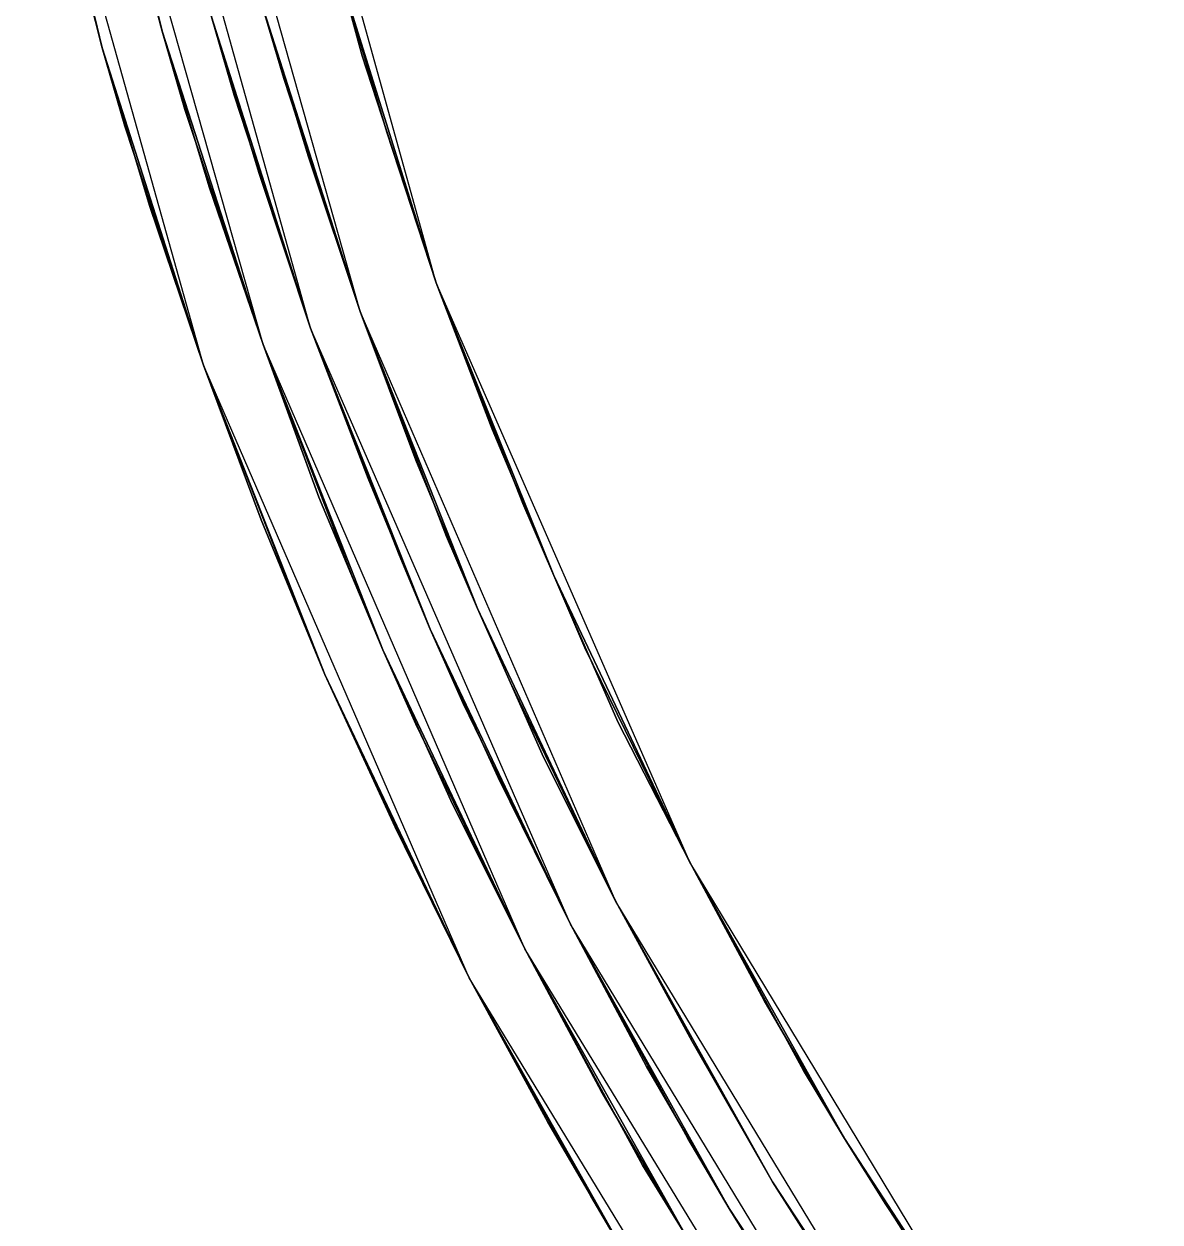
# Model space of a CAD drawing. Extents: x -23.7 to 23.7, y -23.7 to 23.7.
# Drawn here: x -23.18 to -17.67, y -12.09 to -6.28 of the extents above; entities that cross this region are included whole.
import ezdxf

# ---------------------------------------------------------------- set-up
doc = ezdxf.new("R2010")
doc.units = 0

msp = doc.modelspace()

# ---------------------------------------------------------------- linework, layer by layer
at = {"layer": 'Faces'}
for points in [[(-21.18, -7.53, 58.95), (-22, -4.58, 58.95), (-21.64, -6.06, 57.86)], [(-21.55, -7.67, 58.95), (-22.4, -4.66, 58.95), (-22.03, -6.17, 57.86)], [(-21.55, -7.67, 58.95), (-22.4, -4.66, 58.95), (-22.03, -6.17, 57.86)], [(-22.89, -4.76, 58.95), (-22.61, -5.93, 57.58), (-22.51, -6.31, 57.86)], [(-22.89, -4.76, 58.95), (-22.61, -5.93, 57.58), (-22.51, -6.31, 57.86)], [(-22.02, -7.83, 58.95), (-22.89, -4.76, 58.95), (-22.51, -6.31, 57.86)], [(-22.02, -7.83, 58.95), (-22.89, -4.76, 58.95), (-22.51, -6.31, 57.86)], [(-22.51, -6.31, 57.13), (-22.61, -5.93, 57.58), (-22.89, -4.76, 56.77), (-22.71, -5.53, 56.22)], [(-22.51, -6.31, 57.13), (-22.61, -5.93, 57.58), (-22.89, -4.76, 56.77), (-22.71, -5.53, 56.22)], [(-22.71, -5.53, 56.22), (-22.89, -4.76, 55.67), (-22.71, -5.53, 55.13), (-22.51, -6.31, 55.67)], [(-22.71, -5.53, 56.22), (-22.89, -4.76, 55.67), (-22.71, -5.53, 55.13), (-22.51, -6.31, 55.67)], [(-22.71, -5.53, 55.13), (-22.89, -4.76, 54.58), (-22.71, -5.53, 54.04), (-22.51, -6.31, 54.58)], [(-22.71, -5.53, 55.13), (-22.89, -4.76, 54.58), (-22.71, -5.53, 54.04), (-22.51, -6.31, 54.58)], [(-22.71, -5.53, 54.04), (-22.89, -4.76, 53.49), (-22.71, -5.53, 52.94), (-22.51, -6.31, 53.49)], [(-22.71, -5.53, 54.04), (-22.89, -4.76, 53.49), (-22.71, -5.53, 52.94), (-22.51, -6.31, 53.49)], [(-21.79, -7.75, 58.95), (-22.64, -4.71, 58.95), (-22.27, -6.24, 57.86)], [(-21.79, -7.75, 58.95), (-22.64, -4.71, 58.95), (-22.27, -6.24, 57.86)], [(-23.18, -4.82, 58.95), (-22.9, -6, 57.58), (-22.8, -6.39, 57.86)], [(-22.31, -7.93, 58.95), (-23.18, -4.82, 58.95), (-22.8, -6.39, 57.86)], [(-22.8, -6.39, 57.13), (-22.9, -6, 57.58), (-23.18, -4.82, 56.77), (-23, -5.6, 56.22)], [(-23, -5.6, 56.22), (-23.18, -4.82, 55.67), (-23, -5.6, 55.13), (-22.8, -6.39, 55.67)], [(-23, -5.6, 55.13), (-23.18, -4.82, 54.58), (-23, -5.6, 54.04), (-22.8, -6.39, 54.58)], [(-23, -5.6, 54.04), (-23.18, -4.82, 53.49), (-23, -5.6, 52.94), (-22.8, -6.39, 53.49)], [(-21.42, -6.8, 56.22), (-21.64, -6.06, 57.13), (-21.84, -5.32, 56.22), (-21.64, -6.06, 55.67)], [(-21.64, -6.06, 55.67), (-21.84, -5.32, 55.13), (-21.64, -6.06, 54.58), (-21.42, -6.8, 55.13)], [(-21.64, -6.06, 54.58), (-21.84, -5.32, 54.04), (-21.64, -6.06, 53.49), (-21.42, -6.8, 54.04)], [(-21.8, -6.92, 56.22), (-22.03, -6.17, 57.13), (-22.23, -5.41, 56.22), (-22.03, -6.17, 55.67)], [(-21.8, -6.92, 56.22), (-22.03, -6.17, 57.13), (-22.23, -5.41, 56.22), (-22.03, -6.17, 55.67)], [(-22.03, -6.17, 55.67), (-22.23, -5.41, 55.13), (-22.03, -6.17, 54.58), (-21.8, -6.92, 55.13)], [(-22.03, -6.17, 55.67), (-22.23, -5.41, 55.13), (-22.03, -6.17, 54.58), (-21.8, -6.92, 55.13)], [(-22.03, -6.17, 54.58), (-22.23, -5.41, 54.04), (-22.03, -6.17, 53.49), (-21.8, -6.92, 54.04)], [(-22.03, -6.17, 54.58), (-22.23, -5.41, 54.04), (-22.03, -6.17, 53.49), (-21.8, -6.92, 54.04)], [(-22.04, -7, 56.22), (-22.27, -6.24, 57.13), (-22.47, -5.47, 56.22), (-22.27, -6.24, 55.67)], [(-22.04, -7, 56.22), (-22.27, -6.24, 57.13), (-22.47, -5.47, 56.22), (-22.27, -6.24, 55.67)], [(-22.27, -6.24, 55.67), (-22.47, -5.47, 55.13), (-22.27, -6.24, 54.58), (-22.04, -7, 55.13)], [(-22.27, -6.24, 55.67), (-22.47, -5.47, 55.13), (-22.27, -6.24, 54.58), (-22.04, -7, 55.13)], [(-22.27, -6.24, 54.58), (-22.47, -5.47, 54.04), (-22.27, -6.24, 53.49), (-22.04, -7, 54.04)], [(-22.27, -6.24, 54.58), (-22.47, -5.47, 54.04), (-22.27, -6.24, 53.49), (-22.04, -7, 54.04)], [(-22.28, -7.07, 56.22), (-22.51, -6.31, 57.13), (-22.71, -5.53, 56.22), (-22.51, -6.31, 55.67)], [(-22.28, -7.07, 56.22), (-22.51, -6.31, 57.13), (-22.71, -5.53, 56.22), (-22.51, -6.31, 55.67)], [(-22.51, -6.31, 55.67), (-22.71, -5.53, 55.13), (-22.51, -6.31, 54.58), (-22.28, -7.07, 55.13)], [(-22.51, -6.31, 55.67), (-22.71, -5.53, 55.13), (-22.51, -6.31, 54.58), (-22.28, -7.07, 55.13)], [(-22.51, -6.31, 54.58), (-22.71, -5.53, 54.04), (-22.51, -6.31, 53.49), (-22.28, -7.07, 54.04)], [(-22.51, -6.31, 54.58), (-22.71, -5.53, 54.04), (-22.51, -6.31, 53.49), (-22.28, -7.07, 54.04)], [(-22.57, -7.16, 56.22), (-22.8, -6.39, 57.13), (-23, -5.6, 56.22), (-22.8, -6.39, 55.67)], [(-22.8, -6.39, 55.67), (-23, -5.6, 55.13), (-22.8, -6.39, 54.58), (-22.57, -7.16, 55.13)], [(-22.8, -6.39, 54.58), (-23, -5.6, 54.04), (-22.8, -6.39, 53.49), (-22.57, -7.16, 54.04)], [(-21.54, -6.43, 57.58), (-21.64, -6.06, 57.86), (-21.74, -5.7, 57.58), (-21.64, -6.06, 57.13)], [(-21.92, -6.54, 57.58), (-22.03, -6.17, 57.86), (-22.13, -5.8, 57.58), (-22.03, -6.17, 57.13)], [(-21.92, -6.54, 57.58), (-22.03, -6.17, 57.86), (-22.13, -5.8, 57.58), (-22.03, -6.17, 57.13)], [(-22.16, -6.62, 57.58), (-22.27, -6.24, 57.86), (-22.37, -5.86, 57.58), (-22.27, -6.24, 57.13)], [(-22.16, -6.62, 57.58), (-22.27, -6.24, 57.86), (-22.37, -5.86, 57.58), (-22.27, -6.24, 57.13)], [(-22.4, -6.69, 57.58), (-22.51, -6.31, 57.86), (-22.61, -5.93, 57.58), (-22.51, -6.31, 57.13)], [(-22.4, -6.69, 57.58), (-22.51, -6.31, 57.86), (-22.61, -5.93, 57.58), (-22.51, -6.31, 57.13)], [(-22.69, -6.77, 57.58), (-22.8, -6.39, 57.86), (-22.9, -6, 57.58), (-22.8, -6.39, 57.13)], [(-21.18, -7.53, 58.95), (-21.64, -6.06, 57.86), (-21.54, -6.43, 57.58)], [(-21.54, -6.43, 57.58), (-21.64, -6.06, 57.13), (-21.42, -6.8, 56.22), (-21.18, -7.53, 56.77)], [(-21.42, -6.8, 56.22), (-21.64, -6.06, 55.67), (-21.42, -6.8, 55.13), (-21.18, -7.53, 55.67)], [(-21.42, -6.8, 55.13), (-21.64, -6.06, 54.58), (-21.42, -6.8, 54.04), (-21.18, -7.53, 54.58)], [(-21.42, -6.8, 54.04), (-21.64, -6.06, 53.49), (-21.42, -6.8, 52.94), (-21.18, -7.53, 53.49)], [(-21.55, -7.67, 58.95), (-22.03, -6.17, 57.86), (-21.92, -6.54, 57.58)], [(-21.55, -7.67, 58.95), (-22.03, -6.17, 57.86), (-21.92, -6.54, 57.58)], [(-21.92, -6.54, 57.58), (-22.03, -6.17, 57.13), (-21.8, -6.92, 56.22), (-21.55, -7.67, 56.77)], [(-21.92, -6.54, 57.58), (-22.03, -6.17, 57.13), (-21.8, -6.92, 56.22), (-21.55, -7.67, 56.77)], [(-21.8, -6.92, 56.22), (-22.03, -6.17, 55.67), (-21.8, -6.92, 55.13), (-21.55, -7.67, 55.67)], [(-21.8, -6.92, 56.22), (-22.03, -6.17, 55.67), (-21.8, -6.92, 55.13), (-21.55, -7.67, 55.67)], [(-21.8, -6.92, 55.13), (-22.03, -6.17, 54.58), (-21.8, -6.92, 54.04), (-21.55, -7.67, 54.58)], [(-21.8, -6.92, 55.13), (-22.03, -6.17, 54.58), (-21.8, -6.92, 54.04), (-21.55, -7.67, 54.58)], [(-21.8, -6.92, 54.04), (-22.03, -6.17, 53.49), (-21.8, -6.92, 52.94), (-21.55, -7.67, 53.49)], [(-21.8, -6.92, 54.04), (-22.03, -6.17, 53.49), (-21.8, -6.92, 52.94), (-21.55, -7.67, 53.49)], [(-21.79, -7.75, 58.95), (-22.27, -6.24, 57.86), (-22.16, -6.62, 57.58)], [(-21.79, -7.75, 58.95), (-22.27, -6.24, 57.86), (-22.16, -6.62, 57.58)], [(-22.16, -6.62, 57.58), (-22.27, -6.24, 57.13), (-22.04, -7, 56.22), (-21.79, -7.75, 56.77)], [(-22.16, -6.62, 57.58), (-22.27, -6.24, 57.13), (-22.04, -7, 56.22), (-21.79, -7.75, 56.77)], [(-22.04, -7, 56.22), (-22.27, -6.24, 55.67), (-22.04, -7, 55.13), (-21.79, -7.75, 55.67)], [(-22.04, -7, 56.22), (-22.27, -6.24, 55.67), (-22.04, -7, 55.13), (-21.79, -7.75, 55.67)], [(-22.04, -7, 55.13), (-22.27, -6.24, 54.58), (-22.04, -7, 54.04), (-21.79, -7.75, 54.58)], [(-22.04, -7, 55.13), (-22.27, -6.24, 54.58), (-22.04, -7, 54.04), (-21.79, -7.75, 54.58)], [(-22.04, -7, 54.04), (-22.27, -6.24, 53.49), (-22.04, -7, 52.94), (-21.79, -7.75, 53.49)], [(-22.04, -7, 54.04), (-22.27, -6.24, 53.49), (-22.04, -7, 52.94), (-21.79, -7.75, 53.49)], [(-22.02, -7.83, 58.95), (-22.51, -6.31, 57.86), (-22.4, -6.69, 57.58)], [(-22.02, -7.83, 58.95), (-22.51, -6.31, 57.86), (-22.4, -6.69, 57.58)], [(-22.4, -6.69, 57.58), (-22.51, -6.31, 57.13), (-22.28, -7.07, 56.22), (-22.02, -7.83, 56.77)], [(-22.4, -6.69, 57.58), (-22.51, -6.31, 57.13), (-22.28, -7.07, 56.22), (-22.02, -7.83, 56.77)], [(-22.28, -7.07, 56.22), (-22.51, -6.31, 55.67), (-22.28, -7.07, 55.13), (-22.02, -7.83, 55.67)], [(-22.28, -7.07, 56.22), (-22.51, -6.31, 55.67), (-22.28, -7.07, 55.13), (-22.02, -7.83, 55.67)], [(-22.28, -7.07, 55.13), (-22.51, -6.31, 54.58), (-22.28, -7.07, 54.04), (-22.02, -7.83, 54.58)], [(-22.28, -7.07, 55.13), (-22.51, -6.31, 54.58), (-22.28, -7.07, 54.04), (-22.02, -7.83, 54.58)], [(-22.28, -7.07, 54.04), (-22.51, -6.31, 53.49), (-22.28, -7.07, 52.94), (-22.02, -7.83, 53.49)], [(-22.28, -7.07, 54.04), (-22.51, -6.31, 53.49), (-22.28, -7.07, 52.94), (-22.02, -7.83, 53.49)], [(-22.31, -7.93, 58.95), (-22.8, -6.39, 57.86), (-22.69, -6.77, 57.58)], [(-22.69, -6.77, 57.58), (-22.8, -6.39, 57.13), (-22.57, -7.16, 56.22), (-22.31, -7.93, 56.77)], [(-22.57, -7.16, 56.22), (-22.8, -6.39, 55.67), (-22.57, -7.16, 55.13), (-22.31, -7.93, 55.67)], [(-22.57, -7.16, 55.13), (-22.8, -6.39, 54.58), (-22.57, -7.16, 54.04), (-22.31, -7.93, 54.58)], [(-22.57, -7.16, 54.04), (-22.8, -6.39, 53.49), (-22.57, -7.16, 52.94), (-22.31, -7.93, 53.49)], [(-21.18, -7.53, 58.95), (-21.54, -6.43, 57.58), (-21.18, -7.53, 56.77), (-20.76, -8.6, 57.58)], [(-21.55, -7.67, 58.95), (-21.92, -6.54, 57.58), (-21.55, -7.67, 56.77), (-21.13, -8.76, 57.58)], [(-21.55, -7.67, 58.95), (-21.92, -6.54, 57.58), (-21.55, -7.67, 56.77), (-21.13, -8.76, 57.58)], [(-21.79, -7.75, 58.95), (-22.16, -6.62, 57.58), (-21.79, -7.75, 56.77), (-21.36, -8.85, 57.58)], [(-21.79, -7.75, 58.95), (-22.16, -6.62, 57.58), (-21.79, -7.75, 56.77), (-21.36, -8.85, 57.58)], [(-22.02, -7.83, 58.95), (-22.4, -6.69, 57.58), (-22.02, -7.83, 56.77), (-21.59, -8.95, 57.58)], [(-22.02, -7.83, 58.95), (-22.4, -6.69, 57.58), (-22.02, -7.83, 56.77), (-21.59, -8.95, 57.58)], [(-22.31, -7.93, 58.95), (-22.69, -6.77, 57.58), (-22.31, -7.93, 56.77), (-21.87, -9.06, 57.58)], [(-21.18, -7.53, 56.77), (-21.42, -6.8, 56.22), (-21.18, -7.53, 55.67), (-20.91, -8.24, 56.22)], [(-21.18, -7.53, 55.67), (-21.42, -6.8, 55.13), (-21.18, -7.53, 54.58), (-20.91, -8.24, 55.13)], [(-21.18, -7.53, 54.58), (-21.42, -6.8, 54.04), (-21.18, -7.53, 53.49), (-20.91, -8.24, 54.04)], [(-21.55, -7.67, 56.77), (-21.8, -6.92, 56.22), (-21.55, -7.67, 55.67), (-21.28, -8.39, 56.22)], [(-21.55, -7.67, 56.77), (-21.8, -6.92, 56.22), (-21.55, -7.67, 55.67), (-21.28, -8.39, 56.22)], [(-21.55, -7.67, 55.67), (-21.8, -6.92, 55.13), (-21.55, -7.67, 54.58), (-21.28, -8.39, 55.13)], [(-21.55, -7.67, 55.67), (-21.8, -6.92, 55.13), (-21.55, -7.67, 54.58), (-21.28, -8.39, 55.13)], [(-21.55, -7.67, 54.58), (-21.8, -6.92, 54.04), (-21.55, -7.67, 53.49), (-21.28, -8.39, 54.04)], [(-21.55, -7.67, 54.58), (-21.8, -6.92, 54.04), (-21.55, -7.67, 53.49), (-21.28, -8.39, 54.04)], [(-21.79, -7.75, 56.77), (-22.04, -7, 56.22), (-21.79, -7.75, 55.67), (-21.51, -8.48, 56.22)], [(-21.79, -7.75, 56.77), (-22.04, -7, 56.22), (-21.79, -7.75, 55.67), (-21.51, -8.48, 56.22)], [(-21.79, -7.75, 55.67), (-22.04, -7, 55.13), (-21.79, -7.75, 54.58), (-21.51, -8.48, 55.13)], [(-21.79, -7.75, 55.67), (-22.04, -7, 55.13), (-21.79, -7.75, 54.58), (-21.51, -8.48, 55.13)], [(-21.79, -7.75, 54.58), (-22.04, -7, 54.04), (-21.79, -7.75, 53.49), (-21.51, -8.48, 54.04)], [(-21.79, -7.75, 54.58), (-22.04, -7, 54.04), (-21.79, -7.75, 53.49), (-21.51, -8.48, 54.04)], [(-22.02, -7.83, 56.77), (-22.28, -7.07, 56.22), (-22.02, -7.83, 55.67), (-21.75, -8.57, 56.22)], [(-22.02, -7.83, 56.77), (-22.28, -7.07, 56.22), (-22.02, -7.83, 55.67), (-21.75, -8.57, 56.22)], [(-22.02, -7.83, 55.67), (-22.28, -7.07, 55.13), (-22.02, -7.83, 54.58), (-21.75, -8.57, 55.13)], [(-22.02, -7.83, 55.67), (-22.28, -7.07, 55.13), (-22.02, -7.83, 54.58), (-21.75, -8.57, 55.13)], [(-22.02, -7.83, 54.58), (-22.28, -7.07, 54.04), (-22.02, -7.83, 53.49), (-21.75, -8.57, 54.04)], [(-22.02, -7.83, 54.58), (-22.28, -7.07, 54.04), (-22.02, -7.83, 53.49), (-21.75, -8.57, 54.04)], [(-22.31, -7.93, 56.77), (-22.57, -7.16, 56.22), (-22.31, -7.93, 55.67), (-22.03, -8.68, 56.22)], [(-22.31, -7.93, 55.67), (-22.57, -7.16, 55.13), (-22.31, -7.93, 54.58), (-22.03, -8.68, 55.13)], [(-22.31, -7.93, 54.58), (-22.57, -7.16, 54.04), (-22.31, -7.93, 53.49), (-22.03, -8.68, 54.04)], [(-20.61, -8.95, 57.13), (-20.76, -8.6, 57.58), (-21.18, -7.53, 56.77), (-20.91, -8.24, 56.22)], [(-19.95, -10.34, 58.95), (-21.18, -7.53, 58.95), (-20.61, -8.95, 57.86)], [(-21.18, -7.53, 58.95), (-20.76, -8.6, 57.58), (-20.61, -8.95, 57.86)], [(-20.91, -8.24, 56.22), (-21.18, -7.53, 55.67), (-20.91, -8.24, 55.13), (-20.61, -8.95, 55.67)], [(-20.91, -8.24, 55.13), (-21.18, -7.53, 54.58), (-20.91, -8.24, 54.04), (-20.61, -8.95, 54.58)], [(-20.91, -8.24, 54.04), (-21.18, -7.53, 53.49), (-20.91, -8.24, 52.94), (-20.61, -8.95, 53.49)], [(-20.98, -9.11, 57.13), (-21.13, -8.76, 57.58), (-21.55, -7.67, 56.77), (-21.28, -8.39, 56.22)], [(-20.98, -9.11, 57.13), (-21.13, -8.76, 57.58), (-21.55, -7.67, 56.77), (-21.28, -8.39, 56.22)], [(-20.31, -10.53, 58.95), (-21.55, -7.67, 58.95), (-20.98, -9.11, 57.86)], [(-20.31, -10.53, 58.95), (-21.55, -7.67, 58.95), (-20.98, -9.11, 57.86)], [(-21.55, -7.67, 58.95), (-21.13, -8.76, 57.58), (-20.98, -9.11, 57.86)], [(-21.55, -7.67, 58.95), (-21.13, -8.76, 57.58), (-20.98, -9.11, 57.86)], [(-21.28, -8.39, 56.22), (-21.55, -7.67, 55.67), (-21.28, -8.39, 55.13), (-20.98, -9.11, 55.67)], [(-21.28, -8.39, 56.22), (-21.55, -7.67, 55.67), (-21.28, -8.39, 55.13), (-20.98, -9.11, 55.67)], [(-21.28, -8.39, 55.13), (-21.55, -7.67, 54.58), (-21.28, -8.39, 54.04), (-20.98, -9.11, 54.58)], [(-21.28, -8.39, 55.13), (-21.55, -7.67, 54.58), (-21.28, -8.39, 54.04), (-20.98, -9.11, 54.58)], [(-21.28, -8.39, 54.04), (-21.55, -7.67, 53.49), (-21.28, -8.39, 52.94), (-20.98, -9.11, 53.49)], [(-21.28, -8.39, 54.04), (-21.55, -7.67, 53.49), (-21.28, -8.39, 52.94), (-20.98, -9.11, 53.49)], [(-21.21, -9.21, 57.13), (-21.36, -8.85, 57.58), (-21.79, -7.75, 56.77), (-21.51, -8.48, 56.22)], [(-21.21, -9.21, 57.13), (-21.36, -8.85, 57.58), (-21.79, -7.75, 56.77), (-21.51, -8.48, 56.22)], [(-20.53, -10.64, 58.95), (-21.79, -7.75, 58.95), (-21.21, -9.21, 57.86)], [(-20.53, -10.64, 58.95), (-21.79, -7.75, 58.95), (-21.21, -9.21, 57.86)], [(-21.79, -7.75, 58.95), (-21.36, -8.85, 57.58), (-21.21, -9.21, 57.86)], [(-21.79, -7.75, 58.95), (-21.36, -8.85, 57.58), (-21.21, -9.21, 57.86)], [(-21.51, -8.48, 56.22), (-21.79, -7.75, 55.67), (-21.51, -8.48, 55.13), (-21.21, -9.21, 55.67)], [(-21.51, -8.48, 56.22), (-21.79, -7.75, 55.67), (-21.51, -8.48, 55.13), (-21.21, -9.21, 55.67)], [(-21.51, -8.48, 55.13), (-21.79, -7.75, 54.58), (-21.51, -8.48, 54.04), (-21.21, -9.21, 54.58)], [(-21.51, -8.48, 55.13), (-21.79, -7.75, 54.58), (-21.51, -8.48, 54.04), (-21.21, -9.21, 54.58)], [(-21.51, -8.48, 54.04), (-21.79, -7.75, 53.49), (-21.51, -8.48, 52.94), (-21.21, -9.21, 53.49)], [(-21.51, -8.48, 54.04), (-21.79, -7.75, 53.49), (-21.51, -8.48, 52.94), (-21.21, -9.21, 53.49)], [(-21.44, -9.31, 57.13), (-21.59, -8.95, 57.58), (-22.02, -7.83, 56.77), (-21.75, -8.57, 56.22)], [(-21.44, -9.31, 57.13), (-21.59, -8.95, 57.58), (-22.02, -7.83, 56.77), (-21.75, -8.57, 56.22)], [(-20.75, -10.76, 58.95), (-22.02, -7.83, 58.95), (-21.44, -9.31, 57.86)], [(-20.75, -10.76, 58.95), (-22.02, -7.83, 58.95), (-21.44, -9.31, 57.86)], [(-22.02, -7.83, 58.95), (-21.59, -8.95, 57.58), (-21.44, -9.31, 57.86)], [(-22.02, -7.83, 58.95), (-21.59, -8.95, 57.58), (-21.44, -9.31, 57.86)], [(-21.75, -8.57, 56.22), (-22.02, -7.83, 55.67), (-21.75, -8.57, 55.13), (-21.44, -9.31, 55.67)], [(-21.75, -8.57, 56.22), (-22.02, -7.83, 55.67), (-21.75, -8.57, 55.13), (-21.44, -9.31, 55.67)], [(-21.75, -8.57, 55.13), (-22.02, -7.83, 54.58), (-21.75, -8.57, 54.04), (-21.44, -9.31, 54.58)], [(-21.75, -8.57, 55.13), (-22.02, -7.83, 54.58), (-21.75, -8.57, 54.04), (-21.44, -9.31, 54.58)], [(-21.75, -8.57, 54.04), (-22.02, -7.83, 53.49), (-21.75, -8.57, 52.94), (-21.44, -9.31, 53.49)], [(-21.75, -8.57, 54.04), (-22.02, -7.83, 53.49), (-21.75, -8.57, 52.94), (-21.44, -9.31, 53.49)], [(-21.72, -9.43, 57.13), (-21.87, -9.06, 57.58), (-22.31, -7.93, 56.77), (-22.03, -8.68, 56.22)], [(-21.02, -10.9, 58.95), (-22.31, -7.93, 58.95), (-21.72, -9.43, 57.86)], [(-22.31, -7.93, 58.95), (-21.87, -9.06, 57.58), (-21.72, -9.43, 57.86)], [(-22.03, -8.68, 56.22), (-22.31, -7.93, 55.67), (-22.03, -8.68, 55.13), (-21.72, -9.43, 55.67)], [(-22.03, -8.68, 55.13), (-22.31, -7.93, 54.58), (-22.03, -8.68, 54.04), (-21.72, -9.43, 54.58)], [(-22.03, -8.68, 54.04), (-22.31, -7.93, 53.49), (-22.03, -8.68, 52.94), (-21.72, -9.43, 53.49)], [(-20.3, -9.66, 56.22), (-20.61, -8.95, 57.13), (-20.91, -8.24, 56.22), (-20.61, -8.95, 55.67)], [(-20.61, -8.95, 55.67), (-20.91, -8.24, 55.13), (-20.61, -8.95, 54.58), (-20.3, -9.66, 55.13)], [(-20.61, -8.95, 54.58), (-20.91, -8.24, 54.04), (-20.61, -8.95, 53.49), (-20.3, -9.66, 54.04)], [(-20.66, -9.83, 56.22), (-20.98, -9.11, 57.13), (-21.28, -8.39, 56.22), (-20.98, -9.11, 55.67)], [(-20.66, -9.83, 56.22), (-20.98, -9.11, 57.13), (-21.28, -8.39, 56.22), (-20.98, -9.11, 55.67)], [(-20.98, -9.11, 55.67), (-21.28, -8.39, 55.13), (-20.98, -9.11, 54.58), (-20.66, -9.83, 55.13)], [(-20.98, -9.11, 55.67), (-21.28, -8.39, 55.13), (-20.98, -9.11, 54.58), (-20.66, -9.83, 55.13)], [(-20.98, -9.11, 54.58), (-21.28, -8.39, 54.04), (-20.98, -9.11, 53.49), (-20.66, -9.83, 54.04)], [(-20.98, -9.11, 54.58), (-21.28, -8.39, 54.04), (-20.98, -9.11, 53.49), (-20.66, -9.83, 54.04)], [(-20.88, -9.93, 56.22), (-21.21, -9.21, 57.13), (-21.51, -8.48, 56.22), (-21.21, -9.21, 55.67)], [(-20.88, -9.93, 56.22), (-21.21, -9.21, 57.13), (-21.51, -8.48, 56.22), (-21.21, -9.21, 55.67)], [(-21.21, -9.21, 55.67), (-21.51, -8.48, 55.13), (-21.21, -9.21, 54.58), (-20.88, -9.93, 55.13)], [(-21.21, -9.21, 55.67), (-21.51, -8.48, 55.13), (-21.21, -9.21, 54.58), (-20.88, -9.93, 55.13)], [(-21.21, -9.21, 54.58), (-21.51, -8.48, 54.04), (-21.21, -9.21, 53.49), (-20.88, -9.93, 54.04)], [(-21.21, -9.21, 54.58), (-21.51, -8.48, 54.04), (-21.21, -9.21, 53.49), (-20.88, -9.93, 54.04)], [(-21.11, -10.04, 56.22), (-21.44, -9.31, 57.13), (-21.75, -8.57, 56.22), (-21.44, -9.31, 55.67)], [(-21.11, -10.04, 56.22), (-21.44, -9.31, 57.13), (-21.75, -8.57, 56.22), (-21.44, -9.31, 55.67)], [(-21.44, -9.31, 55.67), (-21.75, -8.57, 55.13), (-21.44, -9.31, 54.58), (-21.11, -10.04, 55.13)], [(-21.44, -9.31, 55.67), (-21.75, -8.57, 55.13), (-21.44, -9.31, 54.58), (-21.11, -10.04, 55.13)], [(-21.44, -9.31, 54.58), (-21.75, -8.57, 54.04), (-21.44, -9.31, 53.49), (-21.11, -10.04, 54.04)], [(-21.44, -9.31, 54.58), (-21.75, -8.57, 54.04), (-21.44, -9.31, 53.49), (-21.11, -10.04, 54.04)], [(-20.46, -9.3, 57.58), (-20.61, -8.95, 57.86), (-20.76, -8.6, 57.58), (-20.61, -8.95, 57.13)], [(-21.38, -10.17, 56.22), (-21.72, -9.43, 57.13), (-22.03, -8.68, 56.22), (-21.72, -9.43, 55.67)], [(-21.72, -9.43, 55.67), (-22.03, -8.68, 55.13), (-21.72, -9.43, 54.58), (-21.38, -10.17, 55.13)], [(-21.72, -9.43, 54.58), (-22.03, -8.68, 54.04), (-21.72, -9.43, 53.49), (-21.38, -10.17, 54.04)], [(-20.82, -9.47, 57.58), (-20.98, -9.11, 57.86), (-21.13, -8.76, 57.58), (-20.98, -9.11, 57.13)], [(-20.82, -9.47, 57.58), (-20.98, -9.11, 57.86), (-21.13, -8.76, 57.58), (-20.98, -9.11, 57.13)], [(-21.05, -9.57, 57.58), (-21.21, -9.21, 57.86), (-21.36, -8.85, 57.58), (-21.21, -9.21, 57.13)], [(-21.05, -9.57, 57.58), (-21.21, -9.21, 57.86), (-21.36, -8.85, 57.58), (-21.21, -9.21, 57.13)], [(-21.28, -9.67, 57.58), (-21.44, -9.31, 57.86), (-21.59, -8.95, 57.58), (-21.44, -9.31, 57.13)], [(-21.28, -9.67, 57.58), (-21.44, -9.31, 57.86), (-21.59, -8.95, 57.58), (-21.44, -9.31, 57.13)], [(-19.95, -10.34, 56.77), (-20.46, -9.3, 57.58), (-20.61, -8.95, 57.13), (-20.3, -9.66, 56.22)], [(-19.95, -10.34, 58.95), (-20.61, -8.95, 57.86), (-20.46, -9.3, 57.58)], [(-20.3, -9.66, 56.22), (-20.61, -8.95, 55.67), (-20.3, -9.66, 55.13), (-19.95, -10.34, 55.67)], [(-20.3, -9.66, 55.13), (-20.61, -8.95, 54.58), (-20.3, -9.66, 54.04), (-19.95, -10.34, 54.58)], [(-20.3, -9.66, 54.04), (-20.61, -8.95, 53.49), (-20.3, -9.66, 52.94), (-19.95, -10.34, 53.49)], [(-21.55, -9.8, 57.58), (-21.72, -9.43, 57.86), (-21.87, -9.06, 57.58), (-21.72, -9.43, 57.13)], [(-20.31, -10.53, 56.77), (-20.82, -9.47, 57.58), (-20.98, -9.11, 57.13), (-20.66, -9.83, 56.22)], [(-20.31, -10.53, 56.77), (-20.82, -9.47, 57.58), (-20.98, -9.11, 57.13), (-20.66, -9.83, 56.22)], [(-20.31, -10.53, 58.95), (-20.98, -9.11, 57.86), (-20.82, -9.47, 57.58)], [(-20.31, -10.53, 58.95), (-20.98, -9.11, 57.86), (-20.82, -9.47, 57.58)], [(-20.66, -9.83, 56.22), (-20.98, -9.11, 55.67), (-20.66, -9.83, 55.13), (-20.31, -10.53, 55.67)], [(-20.66, -9.83, 56.22), (-20.98, -9.11, 55.67), (-20.66, -9.83, 55.13), (-20.31, -10.53, 55.67)], [(-20.66, -9.83, 55.13), (-20.98, -9.11, 54.58), (-20.66, -9.83, 54.04), (-20.31, -10.53, 54.58)], [(-20.66, -9.83, 55.13), (-20.98, -9.11, 54.58), (-20.66, -9.83, 54.04), (-20.31, -10.53, 54.58)], [(-20.66, -9.83, 54.04), (-20.98, -9.11, 53.49), (-20.66, -9.83, 52.94), (-20.31, -10.53, 53.49)], [(-20.66, -9.83, 54.04), (-20.98, -9.11, 53.49), (-20.66, -9.83, 52.94), (-20.31, -10.53, 53.49)], [(-20.53, -10.64, 56.77), (-21.05, -9.57, 57.58), (-21.21, -9.21, 57.13), (-20.88, -9.93, 56.22)], [(-20.53, -10.64, 56.77), (-21.05, -9.57, 57.58), (-21.21, -9.21, 57.13), (-20.88, -9.93, 56.22)], [(-20.53, -10.64, 58.95), (-21.21, -9.21, 57.86), (-21.05, -9.57, 57.58)], [(-20.53, -10.64, 58.95), (-21.21, -9.21, 57.86), (-21.05, -9.57, 57.58)], [(-20.88, -9.93, 56.22), (-21.21, -9.21, 55.67), (-20.88, -9.93, 55.13), (-20.53, -10.64, 55.67)], [(-20.88, -9.93, 56.22), (-21.21, -9.21, 55.67), (-20.88, -9.93, 55.13), (-20.53, -10.64, 55.67)], [(-20.88, -9.93, 55.13), (-21.21, -9.21, 54.58), (-20.88, -9.93, 54.04), (-20.53, -10.64, 54.58)], [(-20.88, -9.93, 55.13), (-21.21, -9.21, 54.58), (-20.88, -9.93, 54.04), (-20.53, -10.64, 54.58)], [(-20.88, -9.93, 54.04), (-21.21, -9.21, 53.49), (-20.88, -9.93, 52.94), (-20.53, -10.64, 53.49)], [(-20.88, -9.93, 54.04), (-21.21, -9.21, 53.49), (-20.88, -9.93, 52.94), (-20.53, -10.64, 53.49)], [(-20.75, -10.76, 56.77), (-21.28, -9.67, 57.58), (-21.44, -9.31, 57.13), (-21.11, -10.04, 56.22)], [(-20.75, -10.76, 56.77), (-21.28, -9.67, 57.58), (-21.44, -9.31, 57.13), (-21.11, -10.04, 56.22)], [(-20.75, -10.76, 58.95), (-21.44, -9.31, 57.86), (-21.28, -9.67, 57.58)], [(-20.75, -10.76, 58.95), (-21.44, -9.31, 57.86), (-21.28, -9.67, 57.58)], [(-21.11, -10.04, 56.22), (-21.44, -9.31, 55.67), (-21.11, -10.04, 55.13), (-20.75, -10.76, 55.67)], [(-21.11, -10.04, 56.22), (-21.44, -9.31, 55.67), (-21.11, -10.04, 55.13), (-20.75, -10.76, 55.67)], [(-21.11, -10.04, 55.13), (-21.44, -9.31, 54.58), (-21.11, -10.04, 54.04), (-20.75, -10.76, 54.58)], [(-21.11, -10.04, 55.13), (-21.44, -9.31, 54.58), (-21.11, -10.04, 54.04), (-20.75, -10.76, 54.58)], [(-21.11, -10.04, 54.04), (-21.44, -9.31, 53.49), (-21.11, -10.04, 52.94), (-20.75, -10.76, 53.49)], [(-21.11, -10.04, 54.04), (-21.44, -9.31, 53.49), (-21.11, -10.04, 52.94), (-20.75, -10.76, 53.49)], [(-19.95, -10.34, 58.95), (-20.46, -9.3, 57.58), (-19.95, -10.34, 56.77), (-19.4, -11.35, 57.58)], [(-21.02, -10.9, 56.77), (-21.55, -9.8, 57.58), (-21.72, -9.43, 57.13), (-21.38, -10.17, 56.22)], [(-21.02, -10.9, 58.95), (-21.72, -9.43, 57.86), (-21.55, -9.8, 57.58)], [(-21.38, -10.17, 56.22), (-21.72, -9.43, 55.67), (-21.38, -10.17, 55.13), (-21.02, -10.9, 55.67)], [(-21.38, -10.17, 55.13), (-21.72, -9.43, 54.58), (-21.38, -10.17, 54.04), (-21.02, -10.9, 54.58)], [(-21.38, -10.17, 54.04), (-21.72, -9.43, 53.49), (-21.38, -10.17, 52.94), (-21.02, -10.9, 53.49)], [(-20.31, -10.53, 58.95), (-20.82, -9.47, 57.58), (-20.31, -10.53, 56.77), (-19.74, -11.55, 57.58)], [(-20.31, -10.53, 58.95), (-20.82, -9.47, 57.58), (-20.31, -10.53, 56.77), (-19.74, -11.55, 57.58)], [(-20.53, -10.64, 58.95), (-21.05, -9.57, 57.58), (-20.53, -10.64, 56.77), (-19.96, -11.68, 57.58)], [(-20.53, -10.64, 58.95), (-21.05, -9.57, 57.58), (-20.53, -10.64, 56.77), (-19.96, -11.68, 57.58)], [(-20.75, -10.76, 58.95), (-21.28, -9.67, 57.58), (-20.75, -10.76, 56.77), (-20.18, -11.81, 57.58)], [(-20.75, -10.76, 58.95), (-21.28, -9.67, 57.58), (-20.75, -10.76, 56.77), (-20.18, -11.81, 57.58)], [(-19.95, -10.34, 56.77), (-20.3, -9.66, 56.22), (-19.95, -10.34, 55.67), (-19.59, -11.01, 56.22)], [(-19.95, -10.34, 55.67), (-20.3, -9.66, 55.13), (-19.95, -10.34, 54.58), (-19.59, -11.01, 55.13)], [(-19.95, -10.34, 54.58), (-20.3, -9.66, 54.04), (-19.95, -10.34, 53.49), (-19.59, -11.01, 54.04)], [(-21.02, -10.9, 58.95), (-21.55, -9.8, 57.58), (-21.02, -10.9, 56.77), (-20.43, -11.96, 57.58)], [(-20.31, -10.53, 56.77), (-20.66, -9.83, 56.22), (-20.31, -10.53, 55.67), (-19.94, -11.21, 56.22)], [(-20.31, -10.53, 56.77), (-20.66, -9.83, 56.22), (-20.31, -10.53, 55.67), (-19.94, -11.21, 56.22)], [(-20.31, -10.53, 55.67), (-20.66, -9.83, 55.13), (-20.31, -10.53, 54.58), (-19.94, -11.21, 55.13)], [(-20.31, -10.53, 55.67), (-20.66, -9.83, 55.13), (-20.31, -10.53, 54.58), (-19.94, -11.21, 55.13)], [(-20.31, -10.53, 54.58), (-20.66, -9.83, 54.04), (-20.31, -10.53, 53.49), (-19.94, -11.21, 54.04)], [(-20.31, -10.53, 54.58), (-20.66, -9.83, 54.04), (-20.31, -10.53, 53.49), (-19.94, -11.21, 54.04)], [(-20.53, -10.64, 56.77), (-20.88, -9.93, 56.22), (-20.53, -10.64, 55.67), (-20.16, -11.33, 56.22)], [(-20.53, -10.64, 56.77), (-20.88, -9.93, 56.22), (-20.53, -10.64, 55.67), (-20.16, -11.33, 56.22)], [(-20.53, -10.64, 55.67), (-20.88, -9.93, 55.13), (-20.53, -10.64, 54.58), (-20.16, -11.33, 55.13)], [(-20.53, -10.64, 55.67), (-20.88, -9.93, 55.13), (-20.53, -10.64, 54.58), (-20.16, -11.33, 55.13)], [(-20.53, -10.64, 54.58), (-20.88, -9.93, 54.04), (-20.53, -10.64, 53.49), (-20.16, -11.33, 54.04)], [(-20.53, -10.64, 54.58), (-20.88, -9.93, 54.04), (-20.53, -10.64, 53.49), (-20.16, -11.33, 54.04)], [(-20.75, -10.76, 56.77), (-21.11, -10.04, 56.22), (-20.75, -10.76, 55.67), (-20.38, -11.45, 56.22)], [(-20.75, -10.76, 56.77), (-21.11, -10.04, 56.22), (-20.75, -10.76, 55.67), (-20.38, -11.45, 56.22)], [(-20.75, -10.76, 55.67), (-21.11, -10.04, 55.13), (-20.75, -10.76, 54.58), (-20.38, -11.45, 55.13)], [(-20.75, -10.76, 55.67), (-21.11, -10.04, 55.13), (-20.75, -10.76, 54.58), (-20.38, -11.45, 55.13)], [(-20.75, -10.76, 54.58), (-21.11, -10.04, 54.04), (-20.75, -10.76, 53.49), (-20.38, -11.45, 54.04)], [(-20.75, -10.76, 54.58), (-21.11, -10.04, 54.04), (-20.75, -10.76, 53.49), (-20.38, -11.45, 54.04)], [(-21.02, -10.9, 56.77), (-21.38, -10.17, 56.22), (-21.02, -10.9, 55.67), (-20.64, -11.6, 56.22)], [(-21.02, -10.9, 55.67), (-21.38, -10.17, 55.13), (-21.02, -10.9, 54.58), (-20.64, -11.6, 55.13)], [(-21.02, -10.9, 54.58), (-21.38, -10.17, 54.04), (-21.02, -10.9, 53.49), (-20.64, -11.6, 54.04)], [(-19.95, -10.34, 58.95), (-19.4, -11.35, 57.58), (-19.2, -11.68, 57.86)], [(-18.36, -12.97, 58.95), (-19.95, -10.34, 58.95), (-19.2, -11.68, 57.86)], [(-19.2, -11.68, 57.13), (-19.4, -11.35, 57.58), (-19.95, -10.34, 56.77), (-19.59, -11.01, 56.22)], [(-19.59, -11.01, 56.22), (-19.95, -10.34, 55.67), (-19.59, -11.01, 55.13), (-19.2, -11.68, 55.67)], [(-19.59, -11.01, 55.13), (-19.95, -10.34, 54.58), (-19.59, -11.01, 54.04), (-19.2, -11.68, 54.58)], [(-19.59, -11.01, 54.04), (-19.95, -10.34, 53.49), (-19.59, -11.01, 52.94), (-19.2, -11.68, 53.49)], [(-20.31, -10.53, 58.95), (-19.74, -11.55, 57.58), (-19.55, -11.89, 57.86)], [(-20.31, -10.53, 58.95), (-19.74, -11.55, 57.58), (-19.55, -11.89, 57.86)], [(-18.69, -13.2, 58.95), (-20.31, -10.53, 58.95), (-19.55, -11.89, 57.86)], [(-18.69, -13.2, 58.95), (-20.31, -10.53, 58.95), (-19.55, -11.89, 57.86)], [(-19.55, -11.89, 57.13), (-19.74, -11.55, 57.58), (-20.31, -10.53, 56.77), (-19.94, -11.21, 56.22)], [(-19.55, -11.89, 57.13), (-19.74, -11.55, 57.58), (-20.31, -10.53, 56.77), (-19.94, -11.21, 56.22)], [(-19.94, -11.21, 56.22), (-20.31, -10.53, 55.67), (-19.94, -11.21, 55.13), (-19.55, -11.89, 55.67)], [(-19.94, -11.21, 56.22), (-20.31, -10.53, 55.67), (-19.94, -11.21, 55.13), (-19.55, -11.89, 55.67)], [(-19.94, -11.21, 55.13), (-20.31, -10.53, 54.58), (-19.94, -11.21, 54.04), (-19.55, -11.89, 54.58)], [(-19.94, -11.21, 55.13), (-20.31, -10.53, 54.58), (-19.94, -11.21, 54.04), (-19.55, -11.89, 54.58)], [(-19.94, -11.21, 54.04), (-20.31, -10.53, 53.49), (-19.94, -11.21, 52.94), (-19.55, -11.89, 53.49)], [(-19.94, -11.21, 54.04), (-20.31, -10.53, 53.49), (-19.94, -11.21, 52.94), (-19.55, -11.89, 53.49)], [(-20.53, -10.64, 58.95), (-19.96, -11.68, 57.58), (-19.76, -12.02, 57.86)], [(-20.53, -10.64, 58.95), (-19.96, -11.68, 57.58), (-19.76, -12.02, 57.86)], [(-18.89, -13.34, 58.95), (-20.53, -10.64, 58.95), (-19.76, -12.02, 57.86)], [(-18.89, -13.34, 58.95), (-20.53, -10.64, 58.95), (-19.76, -12.02, 57.86)], [(-19.76, -12.02, 57.13), (-19.96, -11.68, 57.58), (-20.53, -10.64, 56.77), (-20.16, -11.33, 56.22)], [(-19.76, -12.02, 57.13), (-19.96, -11.68, 57.58), (-20.53, -10.64, 56.77), (-20.16, -11.33, 56.22)], [(-20.16, -11.33, 56.22), (-20.53, -10.64, 55.67), (-20.16, -11.33, 55.13), (-19.76, -12.02, 55.67)], [(-20.16, -11.33, 56.22), (-20.53, -10.64, 55.67), (-20.16, -11.33, 55.13), (-19.76, -12.02, 55.67)], [(-20.16, -11.33, 55.13), (-20.53, -10.64, 54.58), (-20.16, -11.33, 54.04), (-19.76, -12.02, 54.58)], [(-20.16, -11.33, 55.13), (-20.53, -10.64, 54.58), (-20.16, -11.33, 54.04), (-19.76, -12.02, 54.58)], [(-20.16, -11.33, 54.04), (-20.53, -10.64, 53.49), (-20.16, -11.33, 52.94), (-19.76, -12.02, 53.49)], [(-20.16, -11.33, 54.04), (-20.53, -10.64, 53.49), (-20.16, -11.33, 52.94), (-19.76, -12.02, 53.49)], [(-20.75, -10.76, 58.95), (-20.18, -11.81, 57.58), (-19.97, -12.15, 57.86)], [(-20.75, -10.76, 58.95), (-20.18, -11.81, 57.58), (-19.97, -12.15, 57.86)], [(-19.09, -13.48, 58.95), (-20.75, -10.76, 58.95), (-19.97, -12.15, 57.86)], [(-19.09, -13.48, 58.95), (-20.75, -10.76, 58.95), (-19.97, -12.15, 57.86)], [(-19.97, -12.15, 57.13), (-20.18, -11.81, 57.58), (-20.75, -10.76, 56.77), (-20.38, -11.45, 56.22)], [(-19.97, -12.15, 57.13), (-20.18, -11.81, 57.58), (-20.75, -10.76, 56.77), (-20.38, -11.45, 56.22)], [(-20.38, -11.45, 56.22), (-20.75, -10.76, 55.67), (-20.38, -11.45, 55.13), (-19.97, -12.15, 55.67)], [(-20.38, -11.45, 56.22), (-20.75, -10.76, 55.67), (-20.38, -11.45, 55.13), (-19.97, -12.15, 55.67)], [(-20.38, -11.45, 55.13), (-20.75, -10.76, 54.58), (-20.38, -11.45, 54.04), (-19.97, -12.15, 54.58)], [(-20.38, -11.45, 55.13), (-20.75, -10.76, 54.58), (-20.38, -11.45, 54.04), (-19.97, -12.15, 54.58)], [(-20.38, -11.45, 54.04), (-20.75, -10.76, 53.49), (-20.38, -11.45, 52.94), (-19.97, -12.15, 53.49)], [(-20.38, -11.45, 54.04), (-20.75, -10.76, 53.49), (-20.38, -11.45, 52.94), (-19.97, -12.15, 53.49)], [(-21.02, -10.9, 58.95), (-20.43, -11.96, 57.58), (-20.23, -12.3, 57.86)], [(-19.34, -13.66, 58.95), (-21.02, -10.9, 58.95), (-20.23, -12.3, 57.86)], [(-20.23, -12.3, 57.13), (-20.43, -11.96, 57.58), (-21.02, -10.9, 56.77), (-20.64, -11.6, 56.22)], [(-20.64, -11.6, 56.22), (-21.02, -10.9, 55.67), (-20.64, -11.6, 55.13), (-20.23, -12.3, 55.67)], [(-20.64, -11.6, 55.13), (-21.02, -10.9, 54.58), (-20.64, -11.6, 54.04), (-20.23, -12.3, 54.58)], [(-20.64, -11.6, 54.04), (-21.02, -10.9, 53.49), (-20.64, -11.6, 52.94), (-20.23, -12.3, 53.49)], [(-18.79, -12.33, 56.22), (-19.2, -11.68, 57.13), (-19.59, -11.01, 56.22), (-19.2, -11.68, 55.67)], [(-19.2, -11.68, 55.67), (-19.59, -11.01, 55.13), (-19.2, -11.68, 54.58), (-18.79, -12.33, 55.13)], [(-19.2, -11.68, 54.58), (-19.59, -11.01, 54.04), (-19.2, -11.68, 53.49), (-18.79, -12.33, 54.04)], [(-19.13, -12.55, 56.22), (-19.55, -11.89, 57.13), (-19.94, -11.21, 56.22), (-19.55, -11.89, 55.67)], [(-19.13, -12.55, 56.22), (-19.55, -11.89, 57.13), (-19.94, -11.21, 56.22), (-19.55, -11.89, 55.67)], [(-19.55, -11.89, 55.67), (-19.94, -11.21, 55.13), (-19.55, -11.89, 54.58), (-19.13, -12.55, 55.13)], [(-19.55, -11.89, 55.67), (-19.94, -11.21, 55.13), (-19.55, -11.89, 54.58), (-19.13, -12.55, 55.13)], [(-19.55, -11.89, 54.58), (-19.94, -11.21, 54.04), (-19.55, -11.89, 53.49), (-19.13, -12.55, 54.04)], [(-19.55, -11.89, 54.58), (-19.94, -11.21, 54.04), (-19.55, -11.89, 53.49), (-19.13, -12.55, 54.04)], [(-19.34, -12.69, 56.22), (-19.76, -12.02, 57.13), (-20.16, -11.33, 56.22), (-19.76, -12.02, 55.67)], [(-19.34, -12.69, 56.22), (-19.76, -12.02, 57.13), (-20.16, -11.33, 56.22), (-19.76, -12.02, 55.67)], [(-19.76, -12.02, 55.67), (-20.16, -11.33, 55.13), (-19.76, -12.02, 54.58), (-19.34, -12.69, 55.13)], [(-19.76, -12.02, 55.67), (-20.16, -11.33, 55.13), (-19.76, -12.02, 54.58), (-19.34, -12.69, 55.13)], [(-19.76, -12.02, 54.58), (-20.16, -11.33, 54.04), (-19.76, -12.02, 53.49), (-19.34, -12.69, 54.04)], [(-19.76, -12.02, 54.58), (-20.16, -11.33, 54.04), (-19.76, -12.02, 53.49), (-19.34, -12.69, 54.04)], [(-19, -12, 57.58), (-19.2, -11.68, 57.86), (-19.4, -11.35, 57.58), (-19.2, -11.68, 57.13)], [(-19.54, -12.82, 56.22), (-19.97, -12.15, 57.13), (-20.38, -11.45, 56.22), (-19.97, -12.15, 55.67)], [(-19.54, -12.82, 56.22), (-19.97, -12.15, 57.13), (-20.38, -11.45, 56.22), (-19.97, -12.15, 55.67)], [(-19.97, -12.15, 55.67), (-20.38, -11.45, 55.13), (-19.97, -12.15, 54.58), (-19.54, -12.82, 55.13)], [(-19.97, -12.15, 55.67), (-20.38, -11.45, 55.13), (-19.97, -12.15, 54.58), (-19.54, -12.82, 55.13)], [(-19.97, -12.15, 54.58), (-20.38, -11.45, 54.04), (-19.97, -12.15, 53.49), (-19.54, -12.82, 54.04)], [(-19.97, -12.15, 54.58), (-20.38, -11.45, 54.04), (-19.97, -12.15, 53.49), (-19.54, -12.82, 54.04)], [(-19.34, -12.21, 57.58), (-19.55, -11.89, 57.86), (-19.74, -11.55, 57.58), (-19.55, -11.89, 57.13)], [(-19.34, -12.21, 57.58), (-19.55, -11.89, 57.86), (-19.74, -11.55, 57.58), (-19.55, -11.89, 57.13)], [(-19.8, -12.99, 56.22), (-20.23, -12.3, 57.13), (-20.64, -11.6, 56.22), (-20.23, -12.3, 55.67)], [(-20.23, -12.3, 55.67), (-20.64, -11.6, 55.13), (-20.23, -12.3, 54.58), (-19.8, -12.99, 55.13)], [(-20.23, -12.3, 54.58), (-20.64, -11.6, 54.04), (-20.23, -12.3, 53.49), (-19.8, -12.99, 54.04)], [(-19.55, -12.35, 57.58), (-19.76, -12.02, 57.86), (-19.96, -11.68, 57.58), (-19.76, -12.02, 57.13)], [(-19.55, -12.35, 57.58), (-19.76, -12.02, 57.86), (-19.96, -11.68, 57.58), (-19.76, -12.02, 57.13)], [(-18.36, -12.97, 58.95), (-19.2, -11.68, 57.86), (-19, -12, 57.58)], [(-19, -12, 57.58), (-19.2, -11.68, 57.13), (-18.79, -12.33, 56.22), (-18.36, -12.97, 56.77)], [(-18.79, -12.33, 56.22), (-19.2, -11.68, 55.67), (-18.79, -12.33, 55.13), (-18.36, -12.97, 55.67)], [(-18.79, -12.33, 55.13), (-19.2, -11.68, 54.58), (-18.79, -12.33, 54.04), (-18.36, -12.97, 54.58)], [(-18.79, -12.33, 54.04), (-19.2, -11.68, 53.49), (-18.79, -12.33, 52.94), (-18.36, -12.97, 53.49)], [(-19.76, -12.48, 57.58), (-19.97, -12.15, 57.86), (-20.18, -11.81, 57.58), (-19.97, -12.15, 57.13)], [(-19.76, -12.48, 57.58), (-19.97, -12.15, 57.86), (-20.18, -11.81, 57.58), (-19.97, -12.15, 57.13)], [(-18.69, -13.2, 58.95), (-19.55, -11.89, 57.86), (-19.34, -12.21, 57.58)], [(-18.69, -13.2, 58.95), (-19.55, -11.89, 57.86), (-19.34, -12.21, 57.58)], [(-19.34, -12.21, 57.58), (-19.55, -11.89, 57.13), (-19.13, -12.55, 56.22), (-18.69, -13.2, 56.77)], [(-19.34, -12.21, 57.58), (-19.55, -11.89, 57.13), (-19.13, -12.55, 56.22), (-18.69, -13.2, 56.77)], [(-19.13, -12.55, 56.22), (-19.55, -11.89, 55.67), (-19.13, -12.55, 55.13), (-18.69, -13.2, 55.67)], [(-19.13, -12.55, 56.22), (-19.55, -11.89, 55.67), (-19.13, -12.55, 55.13), (-18.69, -13.2, 55.67)], [(-19.13, -12.55, 55.13), (-19.55, -11.89, 54.58), (-19.13, -12.55, 54.04), (-18.69, -13.2, 54.58)], [(-19.13, -12.55, 55.13), (-19.55, -11.89, 54.58), (-19.13, -12.55, 54.04), (-18.69, -13.2, 54.58)], [(-19.13, -12.55, 54.04), (-19.55, -11.89, 53.49), (-19.13, -12.55, 52.94), (-18.69, -13.2, 53.49)], [(-19.13, -12.55, 54.04), (-19.55, -11.89, 53.49), (-19.13, -12.55, 52.94), (-18.69, -13.2, 53.49)], [(-20.02, -12.64, 57.58), (-20.23, -12.3, 57.86), (-20.43, -11.96, 57.58), (-20.23, -12.3, 57.13)], [(-18.89, -13.34, 58.95), (-19.76, -12.02, 57.86), (-19.55, -12.35, 57.58)], [(-18.89, -13.34, 58.95), (-19.76, -12.02, 57.86), (-19.55, -12.35, 57.58)], [(-19.55, -12.35, 57.58), (-19.76, -12.02, 57.13), (-19.34, -12.69, 56.22), (-18.89, -13.34, 56.77)], [(-19.55, -12.35, 57.58), (-19.76, -12.02, 57.13), (-19.34, -12.69, 56.22), (-18.89, -13.34, 56.77)], [(-19.34, -12.69, 56.22), (-19.76, -12.02, 55.67), (-19.34, -12.69, 55.13), (-18.89, -13.34, 55.67)], [(-19.34, -12.69, 56.22), (-19.76, -12.02, 55.67), (-19.34, -12.69, 55.13), (-18.89, -13.34, 55.67)], [(-19.34, -12.69, 55.13), (-19.76, -12.02, 54.58), (-19.34, -12.69, 54.04), (-18.89, -13.34, 54.58)], [(-19.34, -12.69, 55.13), (-19.76, -12.02, 54.58), (-19.34, -12.69, 54.04), (-18.89, -13.34, 54.58)], [(-19.34, -12.69, 54.04), (-19.76, -12.02, 53.49), (-19.34, -12.69, 52.94), (-18.89, -13.34, 53.49)], [(-19.34, -12.69, 54.04), (-19.76, -12.02, 53.49), (-19.34, -12.69, 52.94), (-18.89, -13.34, 53.49)], [(-18.36, -12.97, 58.95), (-19, -12, 57.58), (-18.36, -12.97, 56.77), (-17.67, -13.89, 57.58)]]:
    msp.add_3dface(points, dxfattribs=at)
at = {"layer": 'Lines'}
for p, q in [((-22.51, -6.31, 55.67), (-22.71, -5.53, 55.13)), ((-22.61, -5.93, 57.58), (-22.51, -6.31, 57.86)), ((-22.03, -6.17, 54.58), (-21.8, -6.92, 55.13)), ((-21.92, -6.54, 57.58), (-22.03, -6.17, 57.13)), ((-22.27, -6.24, 54.58), (-22.04, -7, 54.04)), ((-22.27, -6.24, 55.67), (-22.04, -7, 55.13)), ((-22.04, -7, 56.22), (-22.27, -6.24, 57.13)), ((-22.16, -6.62, 57.58), (-22.27, -6.24, 57.86)), ((-22.28, -7.07, 54.04), (-22.51, -6.31, 53.49)), ((-22.51, -6.31, 55.67), (-22.28, -7.07, 56.22)), ((-22.02, -7.83, 58.95), (-22.51, -6.31, 57.86)), ((-21.92, -6.54, 57.58), (-21.55, -7.67, 58.95)), ((-22.16, -6.62, 57.58), (-21.79, -7.75, 56.77)), ((-21.8, -6.92, 55.13), (-21.55, -7.67, 55.67)), ((-21.79, -7.75, 53.49), (-22.04, -7, 54.04)), ((-21.79, -7.75, 54.58), (-22.04, -7, 55.13)), ((-22.04, -7, 56.22), (-21.79, -7.75, 55.67)), ((-22.02, -7.83, 54.58), (-22.28, -7.07, 54.04)), ((-22.28, -7.07, 56.22), (-22.02, -7.83, 56.77)), ((-21.55, -7.67, 53.49), (-21.28, -8.39, 54.04)), ((-21.28, -8.39, 56.22), (-21.55, -7.67, 55.67)), ((-21.79, -7.75, 54.58), (-21.51, -8.48, 54.04)), ((-21.51, -8.48, 55.13), (-21.79, -7.75, 55.67)), ((-21.79, -7.75, 58.95), (-21.21, -9.21, 57.86)), ((-21.79, -7.75, 56.77), (-21.51, -8.48, 56.22)), ((-21.36, -8.85, 57.58), (-21.79, -7.75, 58.95)), ((-21.75, -8.57, 55.13), (-22.02, -7.83, 54.58)), ((-22.02, -7.83, 56.77), (-21.59, -8.95, 57.58)), ((-21.28, -8.39, 54.04), (-20.98, -9.11, 54.58)), ((-20.98, -9.11, 57.13), (-21.28, -8.39, 56.22)), ((-21.51, -8.48, 54.04), (-21.21, -9.21, 53.49)), ((-21.21, -9.21, 54.58), (-21.51, -8.48, 55.13)), ((-21.21, -9.21, 55.67), (-21.51, -8.48, 56.22)), ((-21.44, -9.31, 55.67), (-21.75, -8.57, 55.13)), ((-21.21, -9.21, 57.13), (-21.36, -8.85, 57.58)), ((-21.44, -9.31, 57.86), (-21.59, -8.95, 57.58)), ((-20.98, -9.11, 54.58), (-20.66, -9.83, 55.13)), ((-20.98, -9.11, 57.13), (-20.82, -9.47, 57.58)), ((-20.88, -9.93, 54.04), (-21.21, -9.21, 54.58)), ((-20.88, -9.93, 55.13), (-21.21, -9.21, 55.67)), ((-21.05, -9.57, 57.58), (-21.21, -9.21, 57.86)), ((-20.88, -9.93, 56.22), (-21.21, -9.21, 57.13)), ((-21.44, -9.31, 53.49), (-21.11, -10.04, 54.04)), ((-21.11, -10.04, 56.22), (-21.44, -9.31, 55.67)), ((-20.75, -10.76, 58.95), (-21.44, -9.31, 57.86)), ((-20.31, -10.53, 58.95), (-20.82, -9.47, 57.58)), ((-21.05, -9.57, 57.58), (-20.53, -10.64, 56.77)), ((-20.66, -9.83, 55.13), (-20.31, -10.53, 55.67)), ((-20.88, -9.93, 54.04), (-20.53, -10.64, 53.49)), ((-20.88, -9.93, 55.13), (-20.53, -10.64, 54.58)), ((-20.88, -9.93, 56.22), (-20.53, -10.64, 55.67)), ((-21.11, -10.04, 54.04), (-20.75, -10.76, 54.58)), ((-20.75, -10.76, 56.77), (-21.11, -10.04, 56.22)), ((-20.31, -10.53, 53.49), (-19.94, -11.21, 54.04)), ((-20.31, -10.53, 55.67), (-19.94, -11.21, 56.22)), ((-20.53, -10.64, 54.58), (-20.16, -11.33, 54.04)), ((-20.16, -11.33, 55.13), (-20.53, -10.64, 55.67)), ((-20.53, -10.64, 56.77), (-20.16, -11.33, 56.22)), ((-20.53, -10.64, 58.95), (-19.76, -12.02, 57.86)), ((-20.53, -10.64, 58.95), (-19.96, -11.68, 57.58)), ((-20.38, -11.45, 55.13), (-20.75, -10.76, 54.58)), ((-20.18, -11.81, 57.58), (-20.75, -10.76, 56.77)), ((-19.94, -11.21, 54.04), (-19.55, -11.89, 54.58)), ((-19.55, -11.89, 57.13), (-19.94, -11.21, 56.22)), ((-20.16, -11.33, 54.04), (-19.76, -12.02, 53.49)), ((-19.76, -12.02, 54.58), (-20.16, -11.33, 55.13)), ((-19.76, -12.02, 55.67), (-20.16, -11.33, 56.22)), ((-20.38, -11.45, 55.13), (-19.97, -12.15, 55.67)), ((-19.96, -11.68, 57.58), (-19.76, -12.02, 57.13)), ((-20.18, -11.81, 57.58), (-19.97, -12.15, 57.86)), ((-19.55, -11.89, 54.58), (-19.13, -12.55, 55.13)), ((-19.34, -12.21, 57.58), (-19.55, -11.89, 57.13)), ((-19.34, -12.69, 54.04), (-19.76, -12.02, 54.58)), ((-19.34, -12.69, 55.13), (-19.76, -12.02, 55.67)), ((-19.76, -12.02, 57.13), (-19.34, -12.69, 56.22)), ((-19.55, -12.35, 57.58), (-19.76, -12.02, 57.86))]:
    msp.add_line(p, q, dxfattribs=at)

doc.saveas('drawing.dxf')
